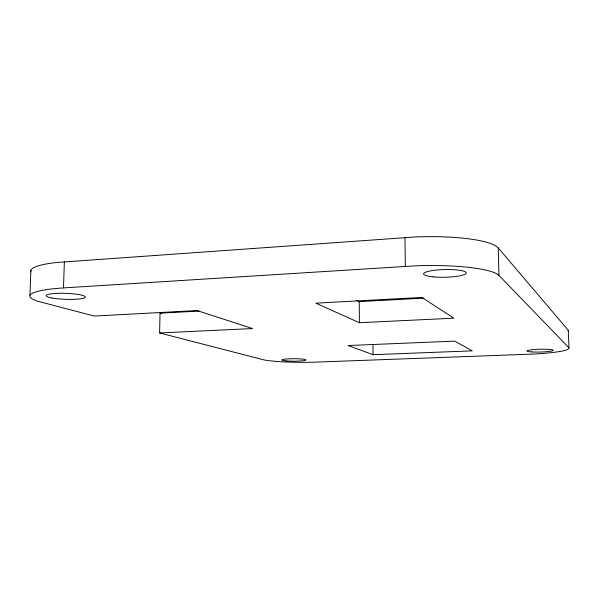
<?xml version="1.0" encoding="UTF-8"?>
<svg xmlns="http://www.w3.org/2000/svg" width="599" height="599" viewBox="0 0 599 599"><rect width="100%" height="100%" fill="white"/><g stroke="black" fill="none" stroke-linecap="round" stroke-linejoin="round"><path stroke-width="0.9" d="M30.871 271.901A70.36 12.242 2 0 1 56.568 262.504L415.107 236.964A75.586 15.162 -1.1 0 1 495.95 246.009L498.233 247.896L568.219 330.214L569.05 348.333A48.422 5.271 -1.3 0 1 533.013 354.084L312.663 362.23A45.007 4.717 0 0 1 264.219 359.962L159.626 332.969L160.015 313.172L198.928 311.083M159.626 332.969L252.508 328.552L197.026 310.537L94.35 316.062L37.086 301.065A70.592 10.76 1.7 0 1 55.692 288.523L63.494 287.909L64.348 261.815M29.957 295.367L30.886 270.269M63.494 287.909L415.519 265.821A75.863 13.335 -1 0 1 496.646 273.728L498.93 275.383L568.818 347.652M356.794 300.369L359.25 301.626L423.575 298.167M359.393 322.704L453.825 318.189L421.868 297.426L315.823 303.161L359.393 322.704L359.25 301.626M373.057 354.683L472.304 350.864L454.723 341.131L348.101 345.541L373.057 354.683L372.975 344.53M160.015 313.172L161.805 313.704M568.219 330.214L568.451 330.977M498.233 247.896L498.93 275.383M404.946 237.533L405.321 266.33M433.025 276.865A21.347 3.856 -1.3 0 0 466.217 273.219A21.347 3.856 -1.3 0 0 435.525 270.149A21.347 3.856 -1.3 0 0 433.025 276.865M531.964 351.935A13.096 1.4 -1.4 0 0 553.042 350.527A13.096 1.4 -1.4 0 0 535.266 349.449A13.096 1.4 -1.4 0 0 531.964 351.935M286.023 360.898A12.04 1.235 0 0 0 305.67 360.179A12.04 1.235 0 0 0 289.781 358.794A12.04 1.235 0 0 0 286.023 360.898M52.098 298.025A19.655 2.995 2 0 0 84.796 297.718A19.655 2.995 2 0 0 60.289 293.278A19.655 2.995 2 0 0 52.098 298.025"/></g></svg>
